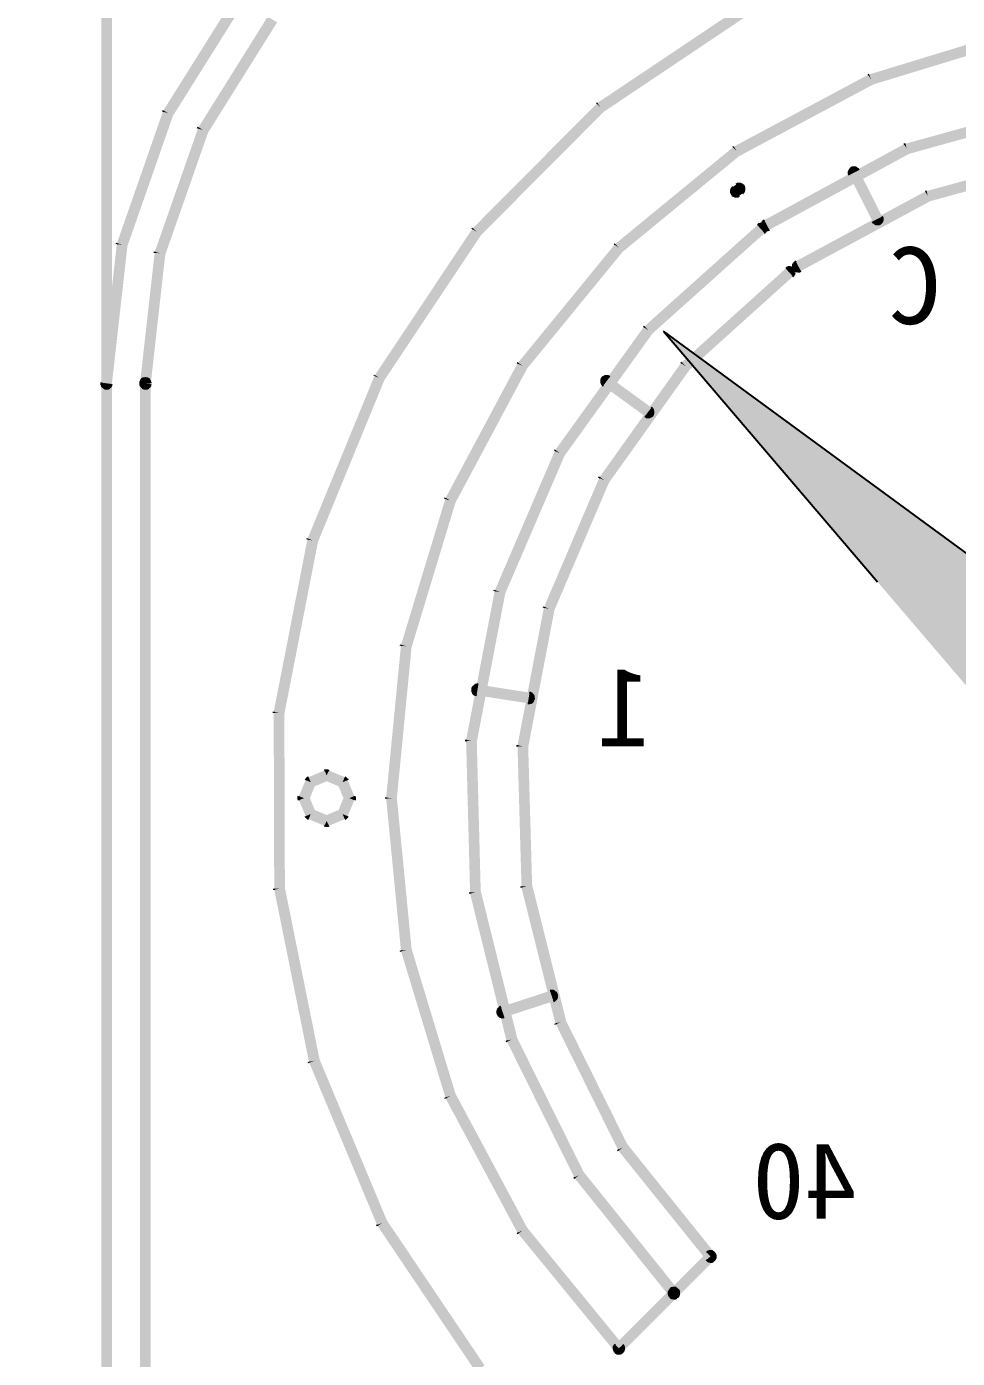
# Model space of a CAD drawing. Header units: millimetres. Extents: x -185079 to -2648, y 85916 to 249201.
# Drawn here: x -52838 to -52766.3, y 133402.8 to 133505.4 of the extents above; entities that cross this region are included whole.
import ezdxf

# ---------------------------------------------------------------- set-up
doc = ezdxf.new("R2010")
doc.units = ezdxf.units.MM
doc.linetypes.add('DASHDOT', pattern=[25.4, 12.7, -6.35, 0, -6.35])
doc.layers.get('0').update_dxf_attribs({"color": 255, "linetype": 'DASHDOT'})
doc.layers.add('1', color=4, linetype='Continuous')
doc.styles.add('PDF SimSun', font='simsun.ttc')

msp = doc.modelspace()

# ---------------------------------------------------------------- hatches: boundary and pattern name
at = {"extrusion": (-0.004685415688226612, -0.01745240643729066, 0.9998367168639968)}
for points in [[(-85650.5772841512, 115293.0199670188), (-85650.18048236077, 115293.1265130681), (-85649.78368057034, 115293.2330591174), (-85592.74773814435, 115080.8181997784), (-85593.14453993477, 115080.7116537291), (-85593.54134172521, 115080.6051076798)], [(-85634.52003230187, 115254.4818323189), (-85634.92369621793, 115254.6070025139), (-85635.32806744556, 115254.7319827872), (-85632.17143592623, 115265.0068590602), (-85631.76706469861, 115264.8818787868), (-85631.36340078253, 115264.7567085918)], [(-85602.52382864775, 115263.4167109549), (-85602.84386531958, 115263.6879402441), (-85603.1639019914, 115263.9591695333), (-85594.26313755629, 115274.1551524124), (-85593.94310088447, 115273.8839231233), (-85593.62287429097, 115273.6119865225)], [(-85631.57062981417, 115253.927027649), (-85631.9750010418, 115254.0520079224), (-85632.37937226944, 115254.1769881957), (-85629.43339874539, 115263.8045784763), (-85629.02902751775, 115263.679598203), (-85628.62465629012, 115263.5546179296)], [(-85583.05843736374, 115270.8144377186), (-85583.27704653068, 115271.1682579824), (-85583.49546577597, 115271.5213709345), (-85573.54045308293, 115277.740258827), (-85573.321843916, 115277.3864385633), (-85573.1034246707, 115277.0333256111)], [(-85591.55149596914, 115262.8307163296), (-85591.8403649175, 115263.1383719163), (-85592.12833663265, 115263.4455101131), (-85583.56501824582, 115271.4753961791), (-85583.27704653068, 115271.1682579824), (-85582.98888489387, 115270.860412474)], [(-85635.29403177502, 115243.8707792236), (-85635.71247777702, 115243.8956751582), (-85636.13092377903, 115243.9205710928), (-85635.34214221993, 115254.6318984485), (-85634.92369621793, 115254.6070025139), (-85634.50525021592, 115254.5821065793)], [(-85609.21571748133, 115251.7383492261), (-85609.5730062269, 115251.944977723), (-85609.93029497245, 115252.1516062199), (-85603.20115406513, 115263.894568741), (-85602.84386531958, 115263.6879402441), (-85602.48657657403, 115263.4813117472)], [(-85579.00841144762, 115266.363996364), (-85579.21409908465, 115266.720527906), (-85579.41997664334, 115267.0777667596), (-85568.85052068996, 115273.3099784882), (-85568.6455403645, 115272.9532570246), (-85568.4396628058, 115272.596018171)], [(-85632.30544808491, 115243.9862229779), (-85632.72389408691, 115244.0111189125), (-85633.14234008892, 115244.0360148471), (-85632.39344704381, 115254.076903857), (-85631.9750010418, 115254.0520079224), (-85631.55636511814, 115254.0264046762)], [(-85598.33659897477, 115253.3408259918), (-85598.67526168347, 115253.5797548848), (-85599.01392439216, 115253.8186837779), (-85592.1790276262, 115263.3773008093), (-85591.8403649175, 115263.1383719163), (-85591.50170220881, 115262.8994430232)], [(-85587.82567625286, 115257.9497082733), (-85588.11364796801, 115258.2568464701), (-85588.40232699474, 115258.5637947452), (-85579.50296803302, 115267.0281834927), (-85579.21409908465, 115266.720527906), (-85578.9261273695, 115266.4133897092)], [(-85576.4873663582, 115263.2615211095), (-85576.69324391689, 115263.6187599631), (-85576.89893155392, 115263.9752915051), (-85567.10254269649, 115269.7117684579), (-85566.8966651378, 115269.3545296043), (-85566.69097750077, 115268.9979980623)], [(-85582.66963541288, 115263.8961470258), (-85582.35926854795, 115264.1720944443), (-85582.45046522938, 115264.2575616728), (-85582.55757666944, 115264.2978069752), (-85582.67381120626, 115264.321194768), (-85582.78910299207, 115264.290237538), (-85582.90097618807, 115264.2465486998), (-85582.98986200636, 115264.1680836266), (-85583.05828180355, 115264.0670565368), (-85583.08237690793, 115263.9506320783), (-85583.07688289441, 115263.8285031129), (-85583.04592566441, 115263.713211327), (-85582.98019219947, 115263.6209069189)], [(-85579.69199938871, 115261.1915376618), (-85580.00236625364, 115260.9155902433), (-85580.31292304023, 115260.6403501364), (-85582.98019219947, 115263.6209069189), (-85582.66963541288, 115263.8961470258), (-85582.35926854795, 115264.1720944443)], [(-85591.06720756846, 115260.1572895874), (-85591.38724424028, 115260.4285188765), (-85591.45224544765, 115260.3147601785), (-85591.4799490635, 115260.2117746398), (-85591.47426512833, 115260.0889383628), (-85591.44330789833, 115259.973646577), (-85591.37415584357, 115259.8686105606), (-85591.28567044038, 115259.7960648621), (-85591.17874892199, 115259.7565268712), (-85591.05030016683, 115259.735660435), (-85590.93500838101, 115259.766617665), (-85590.83586679326, 115259.8068879134), (-85590.74717089662, 115259.8860602982)], [(-85591.20148217959, 115260.6573588669), (-85590.88144550777, 115260.3861295777), (-85590.56121891428, 115260.114192977), (-85590.74717089662, 115259.8860602982), (-85591.06720756846, 115260.1572895874), (-85591.38724424028, 115260.4285188765)], [(-85590.88144550777, 115260.3861295777), (-85590.56121891428, 115260.114192977), (-85590.49621770691, 115260.227951675), (-85590.46870401272, 115260.3316445253), (-85590.47419802623, 115260.4537734907), (-85590.50515525624, 115260.5690652765), (-85590.57449723265, 115260.6748086045), (-85590.66279271418, 115260.7466469915), (-85590.76919684267, 115260.7870822156), (-85590.8983529094, 115260.8077587301), (-85591.01364469521, 115260.7768015001), (-85591.1125963613, 115260.7358239401), (-85591.20148217959, 115260.6573588669)], [(-85584.65961240754, 115255.5148450027), (-85584.94848135592, 115255.8225005893), (-85585.23645307106, 115256.1296387861), (-85576.98121563203, 115263.9258981599), (-85576.69324391689, 115263.6187599631), (-85576.40508228008, 115263.3109144547)], [(-85580.00236625364, 115260.9155902433), (-85580.31292304023, 115260.6403501364), (-85580.2217263588, 115260.554882908), (-85580.11461491874, 115260.5146376055), (-85579.9983803819, 115260.4912498127), (-85579.88308859609, 115260.5222070427), (-85579.7712154001, 115260.565895881), (-85579.6823295818, 115260.6443609542), (-85579.61390978463, 115260.7453880439), (-85579.58981468025, 115260.8618125024), (-85579.59530869377, 115260.9839414679), (-85579.62626592377, 115261.0992332537), (-85579.69199938871, 115261.1915376618)], [(-85613.50493171759, 115238.988325604), (-85613.89657133697, 115239.1167244672), (-85614.28821095635, 115239.2451233303), (-85609.96393853471, 115252.0735665078), (-85609.5730062269, 115251.944977723), (-85609.1813666075, 115251.8165788598)], [(-85594.4962839287, 115247.8300751993), (-85594.84425965583, 115248.0528538943), (-85595.19223538296, 115248.2756325892), (-85588.81471170131, 115258.054952892), (-85588.46673597419, 115257.832174197), (-85588.11805293549, 115257.6095854237)], [(-85588.46673597419, 115257.832174197), (-85588.11805293549, 115257.6095854237), (-85588.06236474655, 115257.7071939236), (-85588.05512715182, 115257.8327414789), (-85588.072645462, 115257.9516417762), (-85588.11362302201, 115258.0505934423), (-85588.1920880952, 115258.1394792606), (-85588.29330510664, 115258.2086063693), (-85588.39970923512, 115258.2490415934), (-85588.52183820057, 115258.2435475799), (-85588.63712998638, 115258.2125903499), (-85588.74216600273, 115258.1434382952), (-85588.81471170131, 115258.054952892)], [(-85588.11364796801, 115258.2568464701), (-85588.40232699474, 115258.5637947452), (-85588.47093671358, 115258.463474967), (-85588.52391362426, 115258.3529449371), (-85588.53456980882, 115258.2401289901), (-85588.5036125788, 115258.1248372043), (-85588.45992374055, 115258.0129640083), (-85588.36872705912, 115257.9274967798), (-85588.2709286375, 115257.8711012793), (-85588.15450417901, 115257.8470061749), (-85588.03237521356, 115257.8525001885), (-85587.91708342775, 115257.8834574185), (-85587.82567625286, 115257.9497082733)], [(-85633.69617673555, 115233.3195253204), (-85634.10665288525, 115233.2639057041), (-85634.5173189566, 115233.2089933994), (-85636.12295392672, 115243.8400555419), (-85635.71247777702, 115243.8956751582), (-85635.30181170566, 115243.950587463)], [(-85603.1229938214, 115242.6965863833), (-85603.49871868217, 115242.8702071725), (-85603.87534077615, 115243.0443453516), (-85599.05098654423, 115253.753375674), (-85598.67526168347, 115253.5797548848), (-85598.29863958947, 115253.4056167057)], [(-85630.80256510517, 115234.0964948171), (-85631.21304125487, 115234.0408752008), (-85631.62370732622, 115233.9859628961), (-85633.13437023661, 115243.9554992962), (-85632.72389408691, 115244.0111189125), (-85632.31322801556, 115244.0660312172)], [(-85590.998730771, 115245.8974985527), (-85591.34651657646, 115246.1195699361), (-85591.69449230359, 115246.3423486311), (-85585.83459983834, 115255.3919569425), (-85585.48662411122, 115255.1691782475), (-85585.13864838409, 115254.9463995526)], [(-85585.48662411122, 115255.1691782475), (-85585.13864838409, 115254.9463995526), (-85585.08225288359, 115255.0441979742), (-85585.07501528884, 115255.1697455294), (-85585.0932409106, 115255.2884559051), (-85585.13351115905, 115255.3875974928), (-85585.21610213362, 115255.4890249977), (-85585.31319324367, 115255.5456104199), (-85585.42030468372, 115255.5858557223), (-85585.54243364917, 115255.5803617088), (-85585.65772543498, 115255.5494044788), (-85585.76276145133, 115255.480252424), (-85585.83459983834, 115255.3919569425)], [(-85584.94848135592, 115255.8225005893), (-85585.23645307106, 115256.1296387861), (-85585.30558017982, 115256.0284217747), (-85585.35874701217, 115255.9185990564), (-85585.36940319672, 115255.8057831094), (-85585.33825604506, 115255.689784012), (-85585.2945672068, 115255.577910816), (-85585.2026632138, 115255.4926335092), (-85585.1057620254, 115255.4367553986), (-85584.98933756692, 115255.4126602942), (-85584.86720860147, 115255.4181543077), (-85584.75191681566, 115255.4491115377), (-85584.65961240754, 115255.5148450027)], [(-85598.57173474168, 115236.9922705446), (-85598.96679295089, 115237.133401016), (-85599.36133377017, 115237.2754287206), (-85595.23861055345, 115248.1941742873), (-85594.84425965583, 115248.0528538943), (-85594.44920144662, 115247.9117234229)], [(-85605.7485925658, 115231.3138492025), (-85606.15866830038, 115231.409240358), (-85606.56893395665, 115231.5053388251), (-85603.90898433841, 115242.9663056395), (-85603.49871868217, 115242.8702071725), (-85603.08935025914, 115242.7746260953)], [(-85594.72896991146, 115235.8667133438), (-85595.1233208091, 115236.0080337369), (-85595.5183790183, 115236.1491642083), (-85591.74176470732, 115246.2614077191), (-85591.34651657646, 115246.1195699361), (-85590.95216567883, 115245.978249543)], [(-85631.21304125487, 115234.0408752008), (-85630.81623946443, 115234.1474212501), (-85630.8599283027, 115234.2592944461), (-85630.93910068745, 115234.3479903428), (-85631.02687877907, 115234.420725963), (-85631.14672182738, 115234.4575526756), (-85631.26885079283, 115234.4520586621), (-85631.37141097039, 115234.4245200219), (-85631.47986557656, 115234.3680995754), (-85631.56443557181, 115234.276385504), (-85631.60468087425, 115234.169274064), (-85631.62806866705, 115234.0530395272), (-85631.6098430453, 115233.9343291515)], [(-85615.2020992945, 115225.627733292), (-85615.61484078955, 115225.6822183445), (-85616.02739236294, 115225.7359960854), (-85614.30912291036, 115239.1705022081), (-85613.89657133697, 115239.1167244672), (-85613.48382984192, 115239.0622394147)], [(-85596.9292490713, 115243.3973886627), (-85596.77196840182, 115243.7831338535), (-85596.89181145013, 115243.8199605661), (-85597.01052182575, 115243.8017349444), (-85597.12581361156, 115243.7707777144), (-85597.21399211828, 115243.6925025628), (-85597.29926942512, 115243.6005985698), (-85597.33951472756, 115243.4934871298), (-85597.3467523223, 115243.3679395745), (-85597.31579509228, 115243.2526477887), (-85597.2627932356, 115243.1569247908), (-85597.18362085083, 115243.0682288941), (-85597.08652974079, 115243.011643472)], [(-85597.08652974079, 115243.011643472), (-85596.9292490713, 115243.3973886627), (-85596.77196840182, 115243.7831338535), (-85593.05213336727, 115242.3500610957), (-85593.20941403674, 115241.9643159049), (-85593.36669470623, 115241.5785707142)], [(-85634.10665288525, 115233.2639057041), (-85634.5173189566, 115233.2089933994), (-85634.48617180494, 115233.092994302), (-85634.41701975018, 115232.9879582857), (-85634.32853434699, 115232.9154125871), (-85634.21819423878, 115232.863142988), (-85634.10589568169, 115232.8515895702), (-85633.98718530605, 115232.8698151919), (-85633.87531211006, 115232.9135040302), (-85633.78661621342, 115232.992676415), (-85633.73022071291, 115233.0904748366), (-85633.69410131186, 115233.2101279632), (-85633.69617673555, 115233.3195253204)], [(-85631.21304125487, 115234.0408752008), (-85631.62370732622, 115233.9859628961), (-85631.59256017455, 115233.8699637987), (-85631.5234081198, 115233.7649277824), (-85631.43563002818, 115233.6921921621), (-85631.32528991997, 115233.639922563), (-85631.21228405129, 115233.6285590669), (-85631.09357367567, 115233.6467846887), (-85630.98170047968, 115233.6904735269), (-85630.8937118946, 115233.76945599), (-85630.8373163941, 115233.8672544116), (-85630.80048968148, 115233.9870974599), (-85630.80256510517, 115234.0964948171)], [(-85631.6098430453, 115233.9343291515), (-85631.21304125487, 115234.0408752008), (-85630.81623946443, 115234.1474212501), (-85600.22460864503, 115120.2172102102), (-85600.62141043547, 115120.1106641609), (-85601.0182122259, 115120.0041181116)], [(-85593.20941403674, 115241.9643159049), (-85593.36669470623, 115241.5785707142), (-85593.24685165792, 115241.5417440016), (-85593.1281412823, 115241.5599696233), (-85593.01284949649, 115241.5909268533), (-85592.92396367819, 115241.6693919265), (-85592.83868637137, 115241.7612959195), (-85592.7991483805, 115241.8682174379), (-85592.79191078576, 115241.9937649932), (-85592.82286801576, 115242.109056779), (-85592.87586987246, 115242.2047797769), (-85592.95433494564, 115242.2936655952), (-85593.05213336727, 115242.3500610957)], [(-85600.22857413709, 115225.5261434502), (-85600.6404183989, 115225.5801111128), (-85601.05315989396, 115225.6345961653), (-85599.37953444592, 115237.1878860685), (-85598.96679295089, 115237.133401016), (-85598.5542413775, 115237.0796232751)], [(-85596.23293987023, 115225.2659141269), (-85596.64549144362, 115225.3196918678), (-85597.05823293867, 115225.3741769203), (-85595.53587238249, 115236.0618114778), (-85595.1233208091, 115236.0080337369), (-85594.71076923571, 115235.954255996)], [(-85606.11875688187, 115219.6563278955), (-85606.53378429405, 115219.6684922218), (-85606.9490016279, 115219.6813638598), (-85606.57388563424, 115231.4221119959), (-85606.15866830038, 115231.409240358), (-85605.7436408882, 115231.3970760317)], [(-85614.25738431497, 115212.1939445285), (-85614.67488756595, 115212.1644954403), (-85615.09239081694, 115212.1350463521), (-85616.03234404053, 115225.6527692563), (-85615.61484078955, 115225.6822183445), (-85615.19733753856, 115225.7116674327)], [(-85599.37117452678, 115213.9510294615), (-85599.78867777777, 115213.9215803732), (-85600.20618102876, 115213.892131285), (-85601.0579216499, 115225.5506620246), (-85600.6404183989, 115225.5801111128), (-85600.22291514793, 115225.609560201)], [(-85595.43646834228, 115214.5813763644), (-85595.85397159327, 115214.5519272762), (-85596.27147484425, 115214.522478188), (-85597.06299469461, 115225.2902427796), (-85596.64549144362, 115225.3196918678), (-85596.22798819264, 115225.349140956)], [(-85604.19159577879, 115208.1356572237), (-85604.59865333866, 115208.0673059992), (-85605.00571089855, 115207.9989547746), (-85606.9410317756, 115219.6008483089), (-85606.53378429405, 115219.6684922218), (-85606.1260194226, 115219.737033368)], [(-85600.36240059801, 115217.8487415699), (-85600.40547852771, 115218.263343621), (-85600.52077031352, 115218.232386391), (-85600.6292249197, 115218.1759659445), (-85600.70106330671, 115218.087670463), (-85600.75404021739, 115217.9771404331), (-85600.7774280102, 115217.8609058963), (-85600.7599097, 115217.742005599), (-85600.71893214001, 115217.6430539329), (-85600.64978008525, 115217.5380179165), (-85600.54927038538, 115217.4687008861), (-85600.43303584855, 115217.4453130933), (-85600.32021990154, 115217.4346569088)], [(-85600.32021990154, 115217.4346569088), (-85600.36240059801, 115217.8487415699), (-85600.40547852771, 115218.263343621), (-85596.42842667109, 115218.685151579), (-85596.3862459746, 115218.2710669178), (-85596.3431680449, 115217.8564648668)], [(-85596.3862459746, 115218.2710669178), (-85596.3431680449, 115217.8564648668), (-85596.22787625909, 115217.8874220968), (-85596.12012896448, 115217.9436526216), (-85596.04758326591, 115218.0321380248), (-85595.99441643356, 115218.1419607431), (-85595.97102864076, 115218.2581952799), (-85595.98944418418, 115218.3776129671), (-85596.02971443262, 115218.4767545549), (-85596.09886648737, 115218.5817905712), (-85596.20008349881, 115218.65091768), (-85596.31631803564, 115218.6743054728), (-85596.42842667109, 115218.685151579)], [(-85610.72558061905, 115199.193203979), (-85611.12238240949, 115199.0866579297), (-85611.51918419992, 115198.9801118804), (-85615.07168935638, 115212.057949391), (-85614.67488756595, 115212.1644954403), (-85614.27808577553, 115212.2710414896)], [(-85596.07560097637, 115202.8523921395), (-85596.46898417699, 115202.7331144819), (-85596.8623673776, 115202.6138368244), (-85600.18206097838, 115213.8023027157), (-85599.78867777777, 115213.9215803732), (-85599.39529457716, 115214.0408580308)], [(-85592.36804109304, 115204.3286836794), (-85592.76142429365, 115204.2094060219), (-85593.15480749427, 115204.0901283643), (-85596.24735479389, 115214.4326496186), (-85595.85397159327, 115214.5519272762), (-85595.46058839266, 115214.6712049337)], [(-85610.93596077233, 115207.6441697734), (-85611.34851234572, 115207.6979475143), (-85611.3367234885, 115207.7557111269), (-85611.3116856331, 115207.8177905626), (-85611.2837465778, 115207.8662411568), (-85611.25599744417, 115207.9153990626), (-85611.18915625256, 115207.9742953479)], [(-85610.68257537046, 115207.3133368874), (-85610.93596077233, 115207.6441697734), (-85611.18915625256, 115207.9742953479), (-85610.1330254924, 115208.7940027753), (-85609.87964009053, 115208.4631698893), (-85609.62573729875, 115208.1332342364)], [(-85609.87964009053, 115208.4631698893), (-85610.1330254924, 115208.7940027753), (-85610.08481033765, 115208.8205986645), (-85610.03730249447, 115208.847004632), (-85609.97293714166, 115208.8642875027), (-85609.92201070866, 115208.877961862), (-85609.82534495971, 115208.8766186959)], [(-85609.93341783143, 115208.0506183159), (-85609.87964009053, 115208.4631698893), (-85609.82534495971, 115208.8766186959), (-85608.50066497728, 115208.6961875642), (-85608.55444271819, 115208.2836359908), (-85608.608737849, 115207.8701871842)], [(-85608.55444271819, 115208.2836359908), (-85608.50066497728, 115208.6961875642), (-85608.44290136466, 115208.684398707), (-85608.380821929, 115208.6593608516), (-85608.33237133479, 115208.6314217963), (-85608.28392074059, 115208.603482741), (-85608.22431714371, 115208.536831471)], [(-85610.70256325409, 115206.263780037), (-85611.11511482748, 115206.3175577779), (-85611.52785632253, 115206.3720428304), (-85611.34851234572, 115207.6979475143), (-85610.93596077233, 115207.6441697734), (-85610.52321927728, 115207.5896847209)], [(-85608.884378371, 115208.029733199), (-85608.55444271819, 115208.2836359908), (-85608.22431714371, 115208.536831471), (-85607.4056444961, 115207.4789062444), (-85607.73487283736, 115207.2251933743), (-85608.06499841182, 115206.9719978941)], [(-85611.11511482748, 115206.3175577779), (-85611.44524040195, 115206.0643622977), (-85611.47164636946, 115206.1118701409), (-85611.49824225865, 115206.1600852956), (-85611.51533520773, 115206.2237433369), (-85611.52919948865, 115206.2753770814), (-85611.52785632253, 115206.3720428304)], [(-85609.96560929382, 115205.5130179532), (-85610.2957348683, 115205.259822473), (-85610.62567052111, 115205.0059196812), (-85611.44524040195, 115206.0643622977), (-85611.11511482748, 115206.3175577779), (-85610.78517917467, 115206.5714605697)], [(-85608.1476143324, 115207.2796784268), (-85607.73487283736, 115207.2251933743), (-85607.32302857553, 115207.1712257117), (-85607.5014753191, 115205.8448036379), (-85607.91421681416, 115205.8992886904), (-85608.32676838755, 115205.9530664313)], [(-85607.73487283736, 115207.2251933743), (-85607.4056444961, 115207.4789062444), (-85607.37834129536, 115207.4308810113), (-85607.35193532785, 115207.3833731681), (-85607.33465245711, 115207.3190078153), (-85607.32078817618, 115207.2673740708), (-85607.32302857553, 115207.1712257117)], [(-85600.07511544679, 115197.2020867672), (-85600.46236877934, 115197.0571559715), (-85600.84872487866, 115196.9117077859), (-85604.98519935965, 115207.9225651251), (-85604.59865333866, 115208.0673059992), (-85604.21210731768, 115208.2120468732)], [(-85610.2957348683, 115205.259822473), (-85610.34932268754, 115204.846563588), (-85610.40708630017, 115204.8583524452), (-85610.46916573585, 115204.8833903006), (-85610.51761633005, 115204.9113293559), (-85610.56606692424, 115204.9392684112), (-85610.62567052111, 115205.0059196812)], [(-85608.91656983341, 115205.4921328363), (-85608.97105488587, 115205.0793913413), (-85609.02464270512, 115204.6661324563), (-85610.34932268754, 115204.846563588), (-85610.2957348683, 115205.259822473), (-85610.24195712741, 115205.6723740464)], [(-85608.16811960594, 115206.2292243432), (-85607.91421681416, 115205.8992886904), (-85607.66083141229, 115205.5684558043), (-85608.71696217243, 115204.7487483769), (-85608.97105488587, 115205.0793913413), (-85609.2242503661, 115205.4095169158)], [(-85607.91421681416, 115205.8992886904), (-85607.5014753191, 115205.8448036379), (-85607.5139714879, 115205.7868501036), (-85607.53830203174, 115205.7249605896), (-85607.56624108703, 115205.6765099954), (-85607.59469753224, 115205.627162168), (-85607.66083141229, 115205.5684558043)], [(-85608.97105488587, 115205.0793913413), (-85608.71696217243, 115204.7487483769), (-85608.76517732718, 115204.7221524877), (-85608.81268517036, 115204.6957465202), (-85608.87705052318, 115204.6784636495), (-85608.92797695617, 115204.6647892902), (-85609.02464270512, 115204.6661324563)], [(-85604.71840080131, 115187.1460469441), (-85605.09469105284, 115186.9631112453), (-85605.47079138272, 115186.779468235), (-85611.49867266101, 115198.9037222309), (-85611.12238240949, 115199.0866579297), (-85610.7462820796, 115199.2703009401)], [(-85590.44222315609, 115192.7113472586), (-85590.8121936179, 115192.5020511101), (-85591.18145676813, 115192.2929448833), (-85596.83824732724, 115202.5240082551), (-85596.46898417699, 115202.7331144819), (-85596.09972102675, 115202.9422207088)], [(-85587.15419832079, 115194.981924745), (-85587.52346147102, 115194.7728185181), (-85587.89272462126, 115194.5637122913), (-85593.13068744389, 115204.000299795), (-85592.76142429365, 115204.2094060219), (-85592.39216114342, 115204.4185122487)], [(-85593.90012638937, 115187.2891265644), (-85594.25323934155, 115187.0707073191), (-85594.60635229372, 115186.8522880738), (-85600.81548173151, 115196.8387367262), (-85600.46236877934, 115197.0571559715), (-85600.10925582715, 115197.2755752168)], [(-85591.81925046, 115194.0045679208), (-85592.05040131354, 115194.3542622832), (-85592.28174208873, 115194.7046639571), (-85588.94019800684, 115196.8804156787), (-85588.70885723164, 115196.5300140048), (-85588.47822376802, 115196.1794224092)], [(-85588.70885723164, 115196.5300140048), (-85588.47822376802, 115196.1794224092), (-85588.38952787138, 115196.258594794), (-85588.33294244921, 115196.355685904), (-85588.29682304816, 115196.4753390307), (-85588.29819116028, 115196.5849263095), (-85588.3291483903, 115196.7002180954), (-85588.39919767827, 115196.8057715016), (-85588.48678584823, 115196.8777998103), (-85588.59731587811, 115196.930776721), (-85588.71032174678, 115196.9421402171), (-85588.8290321224, 115196.9239145953), (-85588.94019800684, 115196.8804156787)], [(-85592.05040131354, 115194.3542622832), (-85592.28174208873, 115194.7046639571), (-85592.37062790703, 115194.6261988839), (-85592.42631609597, 115194.5285903839), (-85592.46314280858, 115194.4087473356), (-85592.4610673849, 115194.2993499784), (-85592.43011015489, 115194.1840581926), (-85592.36095810014, 115194.0790221763), (-85592.27247269695, 115194.0064764777), (-85592.16264997864, 115193.9533096454), (-85592.04983403163, 115193.9426534608), (-85591.931123656, 115193.9608790826), (-85591.81925046, 115194.0045679208)], [(-85580.08659170916, 115186.9579625835), (-85580.39625126251, 115186.6822050867), (-85580.70661812746, 115186.4062576682), (-85587.8340182576, 115194.4975784112), (-85587.52346147102, 115194.7728185181), (-85587.21380191766, 115195.048576015)], [(-85582.78391160001, 115184.0209575691), (-85583.09427846494, 115183.7450101506), (-85583.40393801831, 115183.4692526538), (-85591.12185317125, 115192.2262936133), (-85590.8121936179, 115192.5020511101), (-85590.50182675295, 115192.7779985286)], [(-85596.47838415741, 115176.4954149453), (-85596.80850973188, 115176.2422194651), (-85597.13792799479, 115175.9892139065), (-85605.42462670566, 115186.7092084535), (-85605.09469105284, 115186.9631112453), (-85604.76456547837, 115187.2163067255)], [(-85585.907327918, 115178.784855724), (-85586.21356888155, 115178.4963666189), (-85586.52051715666, 115178.2076875922), (-85594.56018761666, 115186.7820282924), (-85594.25323934155, 115187.0707073191), (-85593.94610114479, 115187.3586790342)], [(-85571.43409506431, 115180.6509606538), (-85571.68556564393, 115180.3081720438), (-85571.93651883365, 115179.9662806669), (-85580.64772184215, 115186.3394164766), (-85580.39625126251, 115186.6822050867), (-85580.1452980728, 115187.0240964635)], [(-85573.4274936486, 115177.1878826987), (-85573.67915414988, 115176.8458014001), (-85573.92991741795, 115176.5032027117), (-85583.34523165466, 115183.4031187738), (-85583.09427846494, 115183.7450101506), (-85582.84280788532, 115184.0877987607)], [(-85586.32806814395, 115167.677176885), (-85586.59929743313, 115167.3571402132), (-85586.8705267223, 115167.0371035414), (-85597.07903170948, 115175.9223727149), (-85596.80850973188, 115176.2422194651), (-85596.53728044272, 115176.5622561369)], [(-85576.43561818078, 115171.9827380835), (-85576.67454707381, 115171.6440753748), (-85576.91257873362, 115171.3048952762), (-85586.45230785292, 115178.1569965986), (-85586.21356888155, 115178.4963666189), (-85585.97534730007, 115178.8348394059)], [(-85572.0428543895, 115180.5148005407), (-85571.68556564393, 115180.3081720438), (-85571.32827689838, 115180.1015435469), (-85573.32186540433, 115176.6391729032), (-85573.67915414988, 115176.8458014001), (-85574.03644289545, 115177.052429897)], [(-85571.68556564393, 115180.3081720438), (-85571.93651883365, 115179.9662806669), (-85571.82669611536, 115179.9131138346), (-85571.71027165686, 115179.8890187302), (-85571.59156128124, 115179.907244352), (-85571.47626949543, 115179.938201582), (-85571.38757359878, 115180.0173739667), (-85571.31825656838, 115180.1178836666), (-85571.27871857751, 115180.224805185), (-85571.26806239295, 115180.337621132), (-85571.29901962295, 115180.4529129178), (-85571.35562999111, 115180.5620748356), (-85571.43409506431, 115180.6509606538)], [(-85571.68556564393, 115180.3081720438), (-85571.32827689838, 115180.1015435469), (-85571.27529998768, 115180.2120735767), (-85571.26464380314, 115180.3248895237), (-85571.29560103314, 115180.4401813096), (-85571.3392898714, 115180.5520545055), (-85571.43048655284, 115180.637521734), (-85571.52828497445, 115180.6939172345), (-85571.64812802276, 115180.7307439472), (-85571.76683839838, 115180.7125183254), (-85571.88142287263, 115180.6817510171), (-85571.97372728074, 115180.6160175521), (-85572.0428543895, 115180.5148005407)], [(-85574.03644289545, 115177.052429897), (-85573.67915414988, 115176.8458014001), (-85573.32186540433, 115176.6391729032), (-85576.31725832826, 115171.4374468779), (-85576.67454707381, 115171.6440753748), (-85577.03164589772, 115171.8499965602)], [(-85573.67915414988, 115176.8458014001), (-85574.03644289545, 115177.052429897), (-85574.08941980613, 115176.9418998672), (-85574.10007599069, 115176.8290839202), (-85574.06911876069, 115176.7137921344), (-85574.02542992242, 115176.6019189384), (-85573.93352592942, 115176.5166416315), (-85573.83643481937, 115176.4600562094), (-85573.71659177107, 115176.4232294968), (-85573.59788139544, 115176.4414551185), (-85573.48258960963, 115176.4724123485), (-85573.39028520152, 115176.5381458135), (-85573.32186540433, 115176.6391729032)], [(-85573.67915414988, 115176.8458014001), (-85573.92991741795, 115176.5032027117), (-85573.8202846213, 115176.4507431909), (-85573.70386016282, 115176.4266480866), (-85573.58514978719, 115176.4448737083), (-85573.46985800138, 115176.4758309383), (-85573.38116210474, 115176.5550033231), (-85573.31255238589, 115176.6553231013), (-85573.27230708346, 115176.7624345413), (-85573.2616508989, 115176.8752504884), (-85573.2926081289, 115176.9905422742), (-85573.34902857541, 115177.0989968803), (-85573.4274936486, 115177.1878826987)], [(-85573.67915414988, 115176.8458014001), (-85573.32186540433, 115176.6391729032), (-85573.26888849364, 115176.7497029331), (-85573.25823230909, 115176.8625188801), (-85573.2891895391, 115176.9778106659), (-85573.33287837735, 115177.0896838619), (-85573.42407505878, 115177.1751510904), (-85573.52187348041, 115177.2315465909), (-85573.64171652871, 115177.2683733035), (-85573.76042690434, 115177.2501476818), (-85573.87571869015, 115177.2191904518), (-85573.96712586503, 115177.1529395969), (-85574.03644289545, 115177.052429897)], [(-85576.67454707381, 115171.6440753748), (-85577.03164589772, 115171.8499965602), (-85577.08462280841, 115171.7394665303), (-85577.09527899296, 115171.6266505833), (-85577.06432176295, 115171.5113587975), (-85577.0206329247, 115171.3994856015), (-85576.92872893169, 115171.3142082947), (-85576.8318277433, 115171.2583301841), (-85576.711984695, 115171.2215034714), (-85576.59327431936, 115171.2397290932), (-85576.47798253356, 115171.2706863232), (-85576.38567812544, 115171.3364197881), (-85576.31725832826, 115171.4374468779)], [(-85576.67454707381, 115171.6440753748), (-85576.91257873362, 115171.3048952762), (-85576.81548762356, 115171.2483098541), (-85576.69925308674, 115171.2249220613), (-85576.58054271112, 115171.243147683), (-85576.46866951512, 115171.2868365213), (-85576.376365107, 115171.3525699862), (-85576.30723799825, 115171.4537869976), (-85576.26770000739, 115171.560708516), (-85576.26046241264, 115171.6862560713), (-85576.29141964264, 115171.8015478571), (-85576.34442149934, 115171.897270855), (-85576.43561818078, 115171.9827380835)]]:
    msp.add_hatch(color=7, dxfattribs=at).paths.add_polyline_path(points, flags=16)
at = {"lineweight": -3, "ltscale": 2, "extrusion": (-0.004685415688226613, -0.01745240643729066, 0.9998367168639968)}
h = msp.add_hatch(color=256, dxfattribs=at)
edge = h.paths.add_edge_path(flags=0)
edge.add_arc((-85546.81456326078, 115223.5212265178), 6.123563608280685, 124.57498612073391, 235.52270784848912, ccw=False)
edge.add_line((-85550.28958965564, 115228.5632720173), (-85548.51449344674, 115230.7266616818))
edge.add_line((-85548.51449344675, 115230.7266616818), (-85593.68668579642, 115248.279851283))
edge.add_line((-85593.6866857964, 115248.279851283), (-85550.2809875103, 115218.4732631474))

# ---------------------------------------------------------------- linework, layer by layer
at = {"extrusion": (-0.004685415688226612, -0.01745240643729066, 0.9998367168639968)}
for p, q in [((-52773.16487864485, 133501.7371070555, 2083.002480614737), (-52773.08578614645, 133501.7634682143, 2083.003311397281)), ((-52827.53782729679, 133498.8974244459, 2082.698111754752), (-52827.49828757626, 133498.9904207563, 2082.699920319491)), ((-52794.09475313087, 133499.5081246255, 2082.865491977224), (-52794.04202767361, 133499.5608469432, 2082.866659339835)), ((-52824.83385550494, 133497.5969406103, 2082.688082776578), (-52824.79431578441, 133497.6899369206, 2082.689891341318)), ((-52783.58367773346, 133496.1507381467, 2082.856144735149), (-52783.51703747585, 133496.2034604644, 2082.857377305032)), ((-52770.39466359565, 133496.389453085, 2082.922117671296), (-52770.30165629689, 133496.4158142438, 2082.923013661111)), ((-52768.76340400071, 133492.7398970958, 2082.866058112575), (-52768.67112905986, 133492.7662582546, 2082.866950670428)), ((-52803.69078096146, 133489.8467599142, 2082.651881655238), (-52803.63805664223, 133489.9133950657, 2082.653291864601)), ((-52831.08965968656, 133488.6788141271, 2082.503098760709), (-52831.07648377278, 133488.758629858, 2082.504553709487)), ((-52792.71556650152, 133488.6392723889, 2082.682236490623), (-52792.66284110416, 133488.692726961, 2082.683416634643)), ((-52828.17335620931, 133488.0153916299, 2082.50518487634), (-52828.16018029553, 133488.0952073608, 2082.506639825117)), ((-52790.4747636871, 133482.2825718387, 2082.581779458743), (-52790.40885692542, 133482.3492069902, 2082.583251443416)), ((-52800.20390952545, 133479.4824309674, 2082.487309744321), (-52800.15118520622, 133479.5490661189, 2082.488719953683)), ((-52787.59856733474, 133479.5095243807, 2082.54685358014), (-52787.53192815525, 133479.5754272777, 2082.548316215366)), ((-52811.23240810219, 133478.5136583804, 2082.418718031267), (-52811.1928662254, 133478.5802935319, 2082.420066465321)), ((-52797.3273875186, 133472.7281162716, 2082.382891350619), (-52797.28711436202, 133472.8079320025, 2082.384473281977)), ((-52793.90710559865, 133470.6441202151, 2082.362542724407), (-52793.86756479998, 133470.7239359461, 2082.364121223804)), ((-52805.77043906902, 133469.0258379647, 2082.278701466222), (-52805.7440806529, 133469.1049214412, 2082.280205408901)), ((-52816.40109144411, 133465.9071664242, 2082.174447094558), (-52816.37473302799, 133465.9862499007, 2082.175951037237)), ((-52801.96525895696, 133461.9258991864, 2082.172601975319), (-52801.93890060074, 133462.0057149174, 2082.174118699406)), ((-52798.17446909963, 133460.6385959302, 2082.167896093561), (-52798.1481107434, 133460.7184116611, 2082.169412817648)), ((-52809.18962459288, 133457.7059170104, 2082.065086419659), (-52809.1764486791, 133457.7857327413, 2082.066541368436)), ((-52818.9976707833, 133452.5303428267, 2081.928783165945), (-52818.99767731196, 133452.6101585576, 2081.930176339413)), ((-52804.16504795066, 133450.3540827144, 2081.960304340545), (-52804.16505555745, 133450.4470790247, 2081.961927579357)), ((-52800.20149326135, 133449.9425557348, 2081.971694965658), (-52800.20150086813, 133450.0355520452, 2081.97331820447)), ((-52810.3282096001, 133445.9217467588, 2081.85405508899), (-52810.32821606887, 133446.0008302353, 2081.85543548105)), ((-52818.95700867182, 133438.9016237114, 2081.691080926854), (-52818.95701514058, 133438.9807071879, 2081.692461318914)), ((-52803.85942530874, 133438.5962736216, 2081.756500968915), (-52803.85943291554, 133438.689269932, 2081.758124207726)), ((-52799.89594225503, 133439.0605229188, 2081.783178157952), (-52799.89594986183, 133439.1535192291, 2081.784801396763)), ((-52809.17451433812, 133434.1375765073, 2081.65376579825), (-52809.18770324933, 133434.2166599837, 2081.655084415001)), ((-52797.24394368671, 133428.5109336058, 2081.611460114551), (-52797.2834974828, 133428.5900170823, 2081.612655180683)), ((-52801.00815369246, 133427.1701757775, 2081.570417073747), (-52801.04843990636, 133427.2499915084, 2081.571621489325)), ((-52816.25205123156, 133425.5511612727, 2081.470721099231), (-52816.2784226451, 133425.6309770036, 2081.471990722079)), ((-52805.74029342949, 133422.8044749735, 2081.472036983359), (-52805.76666484304, 133422.8842907044, 2081.473306606208)), ((-52792.41837295634, 133418.7697531636, 2081.464038807687), (-52792.45792681233, 133418.8495688945, 2081.465246655226)), ((-52795.78484756801, 133416.6337670439, 2081.410978713004), (-52795.82440136411, 133416.7128505204, 2081.412173779135)), ((-52810.98829825217, 133412.9710304754, 2081.27579858675), (-52811.02785210816, 133413.0508462063, 2081.27700643429)), ((-52800.14569046794, 133412.3735108752, 2081.316179149913), (-52800.19842568824, 133412.4401460267, 2081.317095156799))]:
    msp.add_line(p, q, dxfattribs=at)
at = {"lineweight": -3, "ltscale": 2, "extrusion": (-0.004685415688226612, -0.01745240643729066, 0.9998367168639968)}
msp.add_line((-52788.95370285259, 133481.9629118005, 2082.583327676929), (-52754.75965096249, 133441.9258783583, 2082.044710496819), dxfattribs=at)
at = {"extrusion": (-0.004685415688226612, -0.01745240643729066, 0.9998367168639968)}
for points, elevation in [([(-85582.35926854792, 115264.1720944443), (-85582.45046522935, 115264.2575616728), (-85582.55757666941, 115264.2978069752), (-85582.67381120623, 115264.321194768), (-85582.78910299204, 115264.290237538), (-85582.90097618804, 115264.2465486997), (-85582.98986200633, 115264.1680836265), (-85583.05828180352, 115264.0670565368), (-85583.0823769079, 115263.9506320783), (-85583.07688289438, 115263.8285031128), (-85583.04592566438, 115263.713211327), (-85582.98019219944, 115263.6209069189)], 5.10680983791107e-10), ([(-85591.38724424025, 115260.4285188765), (-85591.45224544762, 115260.3147601785), (-85591.47994906348, 115260.2117746398), (-85591.4742651283, 115260.0889383628), (-85591.4433078983, 115259.973646577), (-85591.37415584354, 115259.8686105606), (-85591.28567044035, 115259.796064862), (-85591.17874892196, 115259.7565268712), (-85591.0503001668, 115259.7356604349), (-85590.93500838098, 115259.766617665), (-85590.83586679323, 115259.8068879134), (-85590.74717089659, 115259.8860602982)], 5.106810095368252e-10), ([(-85590.56121891426, 115260.114192977), (-85590.49621770688, 115260.227951675), (-85590.46870401269, 115260.3316445252), (-85590.4741980262, 115260.4537734907), (-85590.5051552562, 115260.5690652765), (-85590.57449723262, 115260.6748086044), (-85590.66279271415, 115260.7466469914), (-85590.76919684264, 115260.7870822155), (-85590.89835290937, 115260.8077587301), (-85591.01364469518, 115260.7768015001), (-85591.11259636127, 115260.7358239401), (-85591.20148217956, 115260.6573588669)], 5.106810039646209e-10), ([(-85580.3129230402, 115260.6403501364), (-85580.22172635877, 115260.5548829079), (-85580.11461491871, 115260.5146376055), (-85579.99838038188, 115260.4912498127), (-85579.88308859606, 115260.5222070427), (-85579.77121540008, 115260.565895881), (-85579.68232958177, 115260.6443609541), (-85579.6139097846, 115260.7453880439), (-85579.58981468022, 115260.8618125024), (-85579.59530869374, 115260.9839414678), (-85579.62626592374, 115261.0992332537), (-85579.69199938868, 115261.1915376618)], 5.106810015723589e-10), ([(-85588.11805293546, 115257.6095854237), (-85588.06236474653, 115257.7071939236), (-85588.05512715179, 115257.8327414789), (-85588.07264546197, 115257.9516417762), (-85588.11362302199, 115258.0505934423), (-85588.19208809517, 115258.1394792606), (-85588.2933051066, 115258.2086063693), (-85588.39970923509, 115258.2490415934), (-85588.52183820054, 115258.2435475799), (-85588.63712998635, 115258.2125903499), (-85588.7421660027, 115258.1434382951), (-85588.81471170128, 115258.0549528919)], 5.106810228714937e-10), ([(-85588.4023269947, 115258.5637947452), (-85588.47093671355, 115258.463474967), (-85588.52391362423, 115258.3529449371), (-85588.53456980879, 115258.2401289901), (-85588.50361257877, 115258.1248372043), (-85588.45992374052, 115258.0129640083), (-85588.36872705909, 115257.9274967798), (-85588.27092863747, 115257.8711012793), (-85588.15450417898, 115257.8470061749), (-85588.03237521353, 115257.8525001884), (-85587.91708342772, 115257.8834574184), (-85587.82567625283, 115257.9497082733)], 5.106810237468354e-10), ([(-85585.13864838406, 115254.9463995525), (-85585.08225288356, 115255.0441979741), (-85585.0750152888, 115255.1697455294), (-85585.09324091057, 115255.288455905), (-85585.13351115902, 115255.3875974928), (-85585.21610213359, 115255.4890249977), (-85585.31319324364, 115255.5456104198), (-85585.42030468369, 115255.5858557223), (-85585.54243364914, 115255.5803617088), (-85585.65772543495, 115255.5494044787), (-85585.7627614513, 115255.480252424), (-85585.83459983832, 115255.3919569425)], 5.10681042285277e-10), ([(-85585.23645307103, 115256.1296387861), (-85585.30558017979, 115256.0284217747), (-85585.35874701214, 115255.9185990564), (-85585.36940319669, 115255.8057831093), (-85585.33825604503, 115255.689784012), (-85585.29456720677, 115255.577910816), (-85585.20266321377, 115255.4926335091), (-85585.10576202537, 115255.4367553986), (-85584.98933756689, 115255.4126602942), (-85584.86720860144, 115255.4181543077), (-85584.75191681563, 115255.4491115377), (-85584.65961240751, 115255.5148450026)], 5.10681041552226e-10), ([(-85630.8162394644, 115234.1474212501), (-85630.85992830267, 115234.2592944461), (-85630.93910068742, 115234.3479903427), (-85631.02687877904, 115234.4207259629), (-85631.14672182735, 115234.4575526756), (-85631.2688507928, 115234.4520586621), (-85631.37141097036, 115234.4245200219), (-85631.47986557653, 115234.3680995754), (-85631.56443557178, 115234.276385504), (-85631.60468087422, 115234.169274064), (-85631.62806866702, 115234.0530395271), (-85631.60984304527, 115233.9343291515)], 5.106811900579497e-10), ([(-85596.7719684018, 115243.7831338535), (-85596.8918114501, 115243.8199605661), (-85597.01052182572, 115243.8017349443), (-85597.12581361154, 115243.7707777143), (-85597.21399211825, 115243.6925025628), (-85597.29926942509, 115243.6005985698), (-85597.33951472753, 115243.4934871297), (-85597.34675232226, 115243.3679395745), (-85597.31579509225, 115243.2526477887), (-85597.26279323557, 115243.1569247907), (-85597.1836208508, 115243.0682288941), (-85597.08652974076, 115243.0116434719)], 5.106811294256082e-10), ([(-85634.51731895657, 115233.2089933994), (-85634.4861718049, 115233.092994302), (-85634.41701975015, 115232.9879582856), (-85634.32853434696, 115232.9154125871), (-85634.21819423875, 115232.8631429879), (-85634.10589568166, 115232.8515895701), (-85633.98718530602, 115232.8698151919), (-85633.87531211003, 115232.9135040302), (-85633.78661621339, 115232.9926764149), (-85633.73022071288, 115233.0904748365), (-85633.69410131183, 115233.2101279632), (-85633.69617673552, 115233.3195253204)], 5.106811941958132e-10), ([(-85631.62370732619, 115233.9859628961), (-85631.59256017453, 115233.8699637987), (-85631.52340811977, 115233.7649277823), (-85631.43563002815, 115233.6921921621), (-85631.32528991994, 115233.639922563), (-85631.21228405126, 115233.6285590669), (-85631.09357367564, 115233.6467846886), (-85630.98170047965, 115233.6904735269), (-85630.89371189458, 115233.76945599), (-85630.83731639407, 115233.8672544116), (-85630.80048968145, 115233.9870974599), (-85630.80256510514, 115234.0964948171)], 5.106811889983924e-10), ([(-85593.3666947062, 115241.5785707141), (-85593.2468516579, 115241.5417440015), (-85593.12814128227, 115241.5599696233), (-85593.01284949646, 115241.5909268533), (-85592.92396367816, 115241.6693919265), (-85592.83868637134, 115241.7612959195), (-85592.79914838047, 115241.8682174379), (-85592.79191078573, 115241.9937649932), (-85592.82286801573, 115242.109056779), (-85592.87586987243, 115242.2047797769), (-85592.9543349456, 115242.2936655952), (-85593.05213336724, 115242.3500610957)], 5.106811346573313e-10), ([(-85600.40547852768, 115218.263343621), (-85600.5207703135, 115218.232386391), (-85600.62922491967, 115218.1759659445), (-85600.70106330668, 115218.0876704629), (-85600.75404021736, 115217.9771404331), (-85600.77742801017, 115217.8609058962), (-85600.75990969998, 115217.7420055989), (-85600.71893213998, 115217.6430539329), (-85600.64978008522, 115217.5380179165), (-85600.54927038535, 115217.4687008861), (-85600.43303584852, 115217.4453130933), (-85600.3202199015, 115217.4346569087)], 5.106813119349907e-10), ([(-85596.34316804487, 115217.8564648667), (-85596.22787625906, 115217.8874220967), (-85596.12012896445, 115217.9436526216), (-85596.04758326588, 115218.0321380248), (-85595.99441643353, 115218.1419607431), (-85595.97102864074, 115218.2581952799), (-85595.98944418415, 115218.3776129671), (-85596.02971443259, 115218.4767545548), (-85596.09886648734, 115218.5817905712), (-85596.20008349878, 115218.65091768), (-85596.3163180356, 115218.6743054728), (-85596.42842667106, 115218.685151579)], 5.106813034750481e-10), ([(-85611.34851234569, 115207.6979475143), (-85611.33672348846, 115207.7557111269), (-85611.31168563307, 115207.8177905626), (-85611.28374657777, 115207.8662411568), (-85611.25599744414, 115207.9153990625), (-85611.18915625253, 115207.9742953478)], 5.106813782411728e-10), ([(-85610.13302549237, 115208.7940027753), (-85610.08481033762, 115208.8205986644), (-85610.03730249444, 115208.847004632), (-85609.97293714163, 115208.8642875027), (-85609.92201070863, 115208.877961862), (-85609.82534495968, 115208.8766186959)], 5.106813719575151e-10), ([(-85608.50066497725, 115208.6961875642), (-85608.44290136463, 115208.6843987069), (-85608.38082192896, 115208.6593608515), (-85608.33237133476, 115208.6314217962), (-85608.28392074056, 115208.6034827409), (-85608.22431714369, 115208.536831471)], 5.106813745860812e-10), ([(-85611.44524040192, 115206.0643622977), (-85611.47164636943, 115206.1118701408), (-85611.49824225862, 115206.1600852956), (-85611.5153352077, 115206.2237433368), (-85611.52919948862, 115206.2753770814), (-85611.5278563225, 115206.3720428303)], 5.106813896574581e-10), ([(-85607.40564449607, 115207.4789062444), (-85607.37834129533, 115207.4308810113), (-85607.35193532782, 115207.3833731681), (-85607.33465245708, 115207.3190078153), (-85607.32078817615, 115207.2673740707), (-85607.3230285755, 115207.1712257117)], 5.106813844638486e-10), ([(-85610.34932268751, 115204.846563588), (-85610.40708630014, 115204.8583524452), (-85610.46916573582, 115204.8833903006), (-85610.51761633002, 115204.9113293559), (-85610.5660669242, 115204.9392684112), (-85610.62567052108, 115205.0059196811)], 5.10681399539037e-10), ([(-85607.50147531908, 115205.8448036379), (-85607.51397148788, 115205.7868501036), (-85607.53830203171, 115205.7249605896), (-85607.566241087, 115205.6765099954), (-85607.59469753221, 115205.627162168), (-85607.66083141226, 115205.5684558043)], 5.106813958839454e-10), ([(-85608.7169621724, 115204.7487483769), (-85608.76517732715, 115204.7221524877), (-85608.81268517033, 115204.6957465202), (-85608.87705052315, 115204.6784636494), (-85608.92797695614, 115204.6647892902), (-85609.02464270509, 115204.6661324563)], 5.106814021676031e-10), ([(-85588.47822376799, 115196.1794224092), (-85588.38952787135, 115196.258594794), (-85588.33294244918, 115196.355685904), (-85588.29682304813, 115196.4753390307), (-85588.29819116025, 115196.5849263095), (-85588.32914839027, 115196.7002180953), (-85588.39919767824, 115196.8057715016), (-85588.4867858482, 115196.8777998103), (-85588.59731587808, 115196.930776721), (-85588.71032174675, 115196.9421402171), (-85588.82903212238, 115196.9239145953), (-85588.9401980068, 115196.8804156787)], 5.106814603378078e-10), ([(-85592.2817420887, 115194.7046639571), (-85592.370627907, 115194.6261988839), (-85592.42631609594, 115194.5285903839), (-85592.46314280856, 115194.4087473356), (-85592.46106738487, 115194.2993499784), (-85592.43011015486, 115194.1840581926), (-85592.36095810011, 115194.0790221762), (-85592.27247269692, 115194.0064764777), (-85592.1626499786, 115193.9533096453), (-85592.0498340316, 115193.9426534608), (-85591.93112365597, 115193.9608790825), (-85591.81925045997, 115194.0045679208)], 5.106814805468943e-10), ([(-85571.93651883362, 115179.9662806669), (-85571.82669611533, 115179.9131138345), (-85571.71027165683, 115179.8890187302), (-85571.59156128121, 115179.9072443519), (-85571.4762694954, 115179.9382015819), (-85571.38757359875, 115180.0173739667), (-85571.31825656835, 115180.1178836666), (-85571.27871857748, 115180.224805185), (-85571.26806239292, 115180.337621132), (-85571.29901962292, 115180.4529129178), (-85571.35562999109, 115180.5620748355), (-85571.43409506428, 115180.6509606538)], 5.106815785724618e-10), ([(-85571.32827689835, 115180.1015435468), (-85571.27529998765, 115180.2120735767), (-85571.26464380311, 115180.3248895237), (-85571.29560103311, 115180.4401813095), (-85571.33928987136, 115180.5520545055), (-85571.43048655281, 115180.637521734), (-85571.52828497443, 115180.6939172345), (-85571.64812802273, 115180.7307439471), (-85571.76683839835, 115180.7125183254), (-85571.8814228726, 115180.681751017), (-85571.97372728071, 115180.6160175521), (-85572.04285438947, 115180.5148005406)], 5.106815794706717e-10), ([(-85574.03644289542, 115177.052429897), (-85574.0894198061, 115176.9418998671), (-85574.10007599066, 115176.8290839201), (-85574.06911876066, 115176.7137921343), (-85574.02542992239, 115176.6019189383), (-85573.93352592939, 115176.5166416315), (-85573.83643481934, 115176.4600562093), (-85573.71659177104, 115176.4232294967), (-85573.59788139541, 115176.4414551185), (-85573.4825896096, 115176.4724123485), (-85573.39028520149, 115176.5381458134), (-85573.3218654043, 115176.6391729032)], 5.106816070280549e-10), ([(-85573.92991741792, 115176.5032027117), (-85573.82028462127, 115176.4507431909), (-85573.70386016279, 115176.4266480865), (-85573.58514978716, 115176.4448737083), (-85573.46985800135, 115176.4758309383), (-85573.3811621047, 115176.5550033231), (-85573.31255238586, 115176.6553231013), (-85573.27230708343, 115176.7624345413), (-85573.26165089887, 115176.8752504883), (-85573.29260812888, 115176.9905422741), (-85573.34902857538, 115177.0989968803), (-85573.42749364857, 115177.1878826986)], 5.106816030909229e-10), ([(-85573.3218654043, 115176.6391729032), (-85573.2688884936, 115176.7497029331), (-85573.25823230906, 115176.8625188801), (-85573.28918953906, 115176.9778106659), (-85573.33287837732, 115177.0896838619), (-85573.42407505875, 115177.1751510904), (-85573.52187348038, 115177.2315465909), (-85573.64171652868, 115177.2683733035), (-85573.76042690431, 115177.2501476817), (-85573.87571869012, 115177.2191904517), (-85573.967125865, 115177.1529395969), (-85574.03644289542, 115177.052429897)], 5.106816039840509e-10), ([(-85577.03164589769, 115171.8499965601), (-85577.08462280838, 115171.7394665303), (-85577.09527899293, 115171.6266505832), (-85577.06432176293, 115171.5113587974), (-85577.02063292467, 115171.3994856014), (-85576.92872893166, 115171.3142082946), (-85576.83182774327, 115171.258330184), (-85576.71198469496, 115171.2215034714), (-85576.59327431933, 115171.2397290932), (-85576.47798253353, 115171.2706863232), (-85576.38567812541, 115171.3364197881), (-85576.31725832823, 115171.4374468779)], 5.106816438559295e-10), ([(-85576.9125787336, 115171.3048952762), (-85576.81548762353, 115171.248309854), (-85576.69925308671, 115171.2249220612), (-85576.58054271109, 115171.243147683), (-85576.46866951509, 115171.2868365212), (-85576.37636510697, 115171.3525699862), (-85576.30723799822, 115171.4537869976), (-85576.26770000736, 115171.560708516), (-85576.26046241261, 115171.6862560713), (-85576.29141964261, 115171.8015478571), (-85576.3444214993, 115171.897270855), (-85576.43561818075, 115171.9827380835)], 5.106816399416657e-10)]:
    msp.add_lwpolyline(points, dxfattribs=dict(at, elevation=elevation))
for points in [[(-85583.27704653065, 115271.1682579823), (-85583.5650182458, 115271.4753961791), (-85583.49546577595, 115271.5213709345)], [(-85634.92369621791, 115254.6070025138), (-85635.34214221992, 115254.6318984484), (-85635.32806744555, 115254.7319827872)], [(-85602.84386531956, 115263.6879402441), (-85603.20115406511, 115263.894568741), (-85603.16390199139, 115263.9591695333)], [(-85631.97500104178, 115254.0520079224), (-85632.39344704378, 115254.0769038569), (-85632.37937226941, 115254.1769881957)], [(-85591.84036491749, 115263.1383719163), (-85592.17902762617, 115263.3773008093), (-85592.12833663264, 115263.445510113)], [(-85579.21409908462, 115266.720527906), (-85579.502968033, 115267.0281834927), (-85579.41997664333, 115267.0777667596)], [(-85576.69324391686, 115263.6187599631), (-85576.98121563203, 115263.9258981598), (-85576.89893155391, 115263.975291505)], [(-85609.57300622687, 115251.9449777229), (-85609.96393853468, 115252.0735665078), (-85609.93029497244, 115252.1516062198)], [(-85635.71247777701, 115243.8956751582), (-85636.1229539267, 115243.8400555419), (-85636.130923779, 115243.9205710928)], [(-85598.67526168344, 115253.5797548848), (-85599.0509865442, 115253.753375674), (-85599.01392439214, 115253.8186837778)], [(-85632.7238940869, 115244.0111189125), (-85633.1343702366, 115243.9554992962), (-85633.1423400889, 115244.0360148471)], [(-85594.84425965582, 115248.0528538943), (-85595.23861055344, 115248.1941742873), (-85595.19223538294, 115248.2756325892)], [(-85603.49871868215, 115242.8702071725), (-85603.9089843384, 115242.9663056395), (-85603.87534077614, 115243.0443453516)], [(-85591.34651657645, 115246.1195699361), (-85591.74176470729, 115246.2614077191), (-85591.69449230356, 115246.3423486311)], [(-85613.89657133695, 115239.1167244672), (-85614.30912291033, 115239.1705022081), (-85614.28821095634, 115239.2451233303)], [(-85598.96679295087, 115237.133401016), (-85599.3795344459, 115237.1878860685), (-85599.36133377015, 115237.2754287206)], [(-85595.12332080907, 115236.0080337369), (-85595.53587238246, 115236.0618114778), (-85595.51837901828, 115236.1491642083)], [(-85606.15866830037, 115231.409240358), (-85606.57388563422, 115231.4221119959), (-85606.56893395662, 115231.505338825)], [(-85615.61484078952, 115225.6822183444), (-85616.03234404052, 115225.6527692562), (-85616.02739236291, 115225.7359960854)], [(-85600.64041839889, 115225.5801111128), (-85601.05792164987, 115225.5506620245), (-85601.05315989393, 115225.6345961653)], [(-85596.6454914436, 115225.3196918678), (-85597.0629946946, 115225.2902427796), (-85597.05823293864, 115225.3741769202)], [(-85606.53378429404, 115219.6684922218), (-85606.94103177557, 115219.6008483089), (-85606.94900162789, 115219.6813638597)], [(-85614.67488756593, 115212.1644954403), (-85615.07168935635, 115212.057949391), (-85615.09239081692, 115212.1350463521)], [(-85599.78867777775, 115213.9215803732), (-85600.18206097836, 115213.8023027157), (-85600.20618102874, 115213.892131285)], [(-85595.85397159326, 115214.5519272762), (-85596.24735479386, 115214.4326496186), (-85596.27147484424, 115214.5224781879)], [(-85604.59865333865, 115208.0673059992), (-85604.98519935962, 115207.9225651251), (-85605.00571089853, 115207.9989547746)], [(-85611.12238240946, 115199.0866579297), (-85611.498672661, 115198.9037222309), (-85611.51918419989, 115198.9801118804)], [(-85596.46898417696, 115202.7331144819), (-85596.8382473272, 115202.524008255), (-85596.86236737759, 115202.6138368244)], [(-85592.76142429363, 115204.2094060218), (-85593.13068744386, 115204.000299795), (-85593.15480749424, 115204.0901283643)], [(-85600.4623687793, 115197.0571559715), (-85600.81548173148, 115196.8387367262), (-85600.84872487863, 115196.9117077859)], [(-85587.52346147102, 115194.7728185181), (-85587.83401825759, 115194.4975784112), (-85587.89272462126, 115194.5637122913)], [(-85590.81219361786, 115192.5020511101), (-85591.12185317124, 115192.2262936133), (-85591.18145676811, 115192.2929448833)], [(-85605.09469105283, 115186.9631112453), (-85605.42462670564, 115186.7092084535), (-85605.47079138269, 115186.7794682349)], [(-85594.25323934155, 115187.0707073191), (-85594.56018761665, 115186.7820282923), (-85594.6063522937, 115186.8522880738)], [(-85580.39625126249, 115186.6822050866), (-85580.64772184214, 115186.3394164766), (-85580.70661812743, 115186.4062576682)], [(-85583.09427846492, 115183.7450101506), (-85583.34523165465, 115183.4031187738), (-85583.40393801828, 115183.4692526538)], [(-85596.80850973187, 115176.2422194651), (-85597.07903170947, 115175.9223727149), (-85597.13792799476, 115175.9892139065)], [(-85586.21356888152, 115178.4963666189), (-85586.4523078529, 115178.1569965986), (-85586.52051715663, 115178.2076875922)]]:
    msp.add_solid(points, dxfattribs=at)
at = {"layer": '1', "lineweight": -3, "ltscale": 2, "extrusion": (-0.004685415688226612, -0.01745240643729066, 0.9998367168639968)}
msp.add_line((-52746.06662144436, 133450.5053958054, 2082.235205283811), (-52788.95370285259, 133481.9629118005, 2082.583327676929), dxfattribs=at)
at = {"layer": '1', "color": 3, "lineweight": -3, "ltscale": 2, "extrusion": (-0.004685415688226648, -0.01745240643729063, 0.9998367168639968), "elevation": 1.311263986281119e-08}
msp.add_lwpolyline([(-89340.74435583597, 116693.2017122206), (-79605.60479144276, 119307.2036772036), (-77739.80294518075, 112358.532017356), (-87474.94250957393, 109744.530052373)], close=True, dxfattribs=at)
at = {"layer": '1', "lineweight": -3, "ltscale": 2, "extrusion": (-0.004685415688226648, -0.01745240643729063, 0.9998367168639968), "elevation": 1.311264075806094e-08}
msp.add_lwpolyline([(-87231.2481748564, 109916.2399077064), (-77857.25883072625, 112433.2686984296), (-79666.37327405855, 119170.8235395233), (-89040.36261818874, 116653.7947488001), (-87231.2481748564, 109916.2399077064)], dxfattribs=at)

# ---------------------------------------------------------------- texts
at = {"extrusion": (-0.004685415688226612, -0.01745240643729066, 0.9998367168639968), "style": 'PDF SimSun', "text_generation_flag": 4}
for s, height, p in [('C', 5.914381754446011, (-85573.14045921012, 115254.3750061862)), ('1', 6.075253311184998, (-85586.34205189181, 115217.1059909146)), ('40', 5.914381754446011, (-85561.54463837294, 115186.0408600333))]:
    msp.add_text(s, height=height, rotation=195.0300830919115, dxfattribs=at).set_placement(p)

doc.saveas('drawing.dxf')
